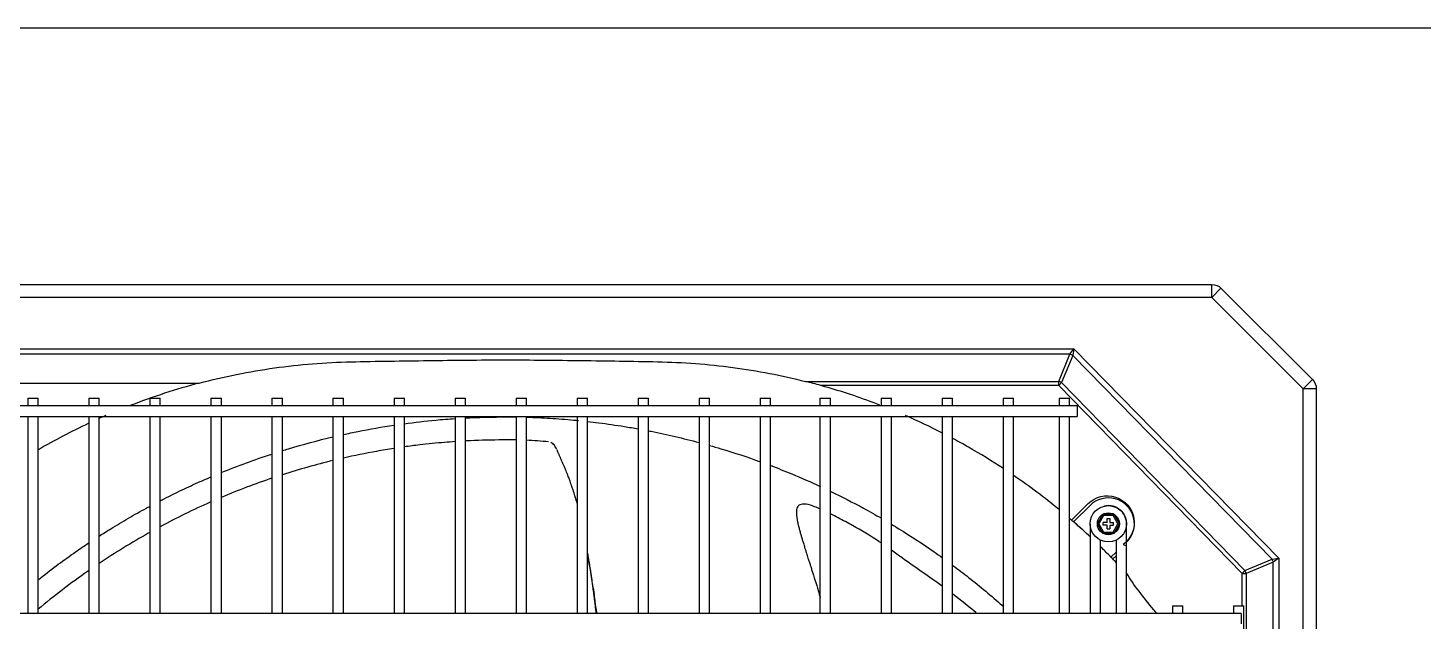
# Model space of a CAD drawing. Header units: millimetres. Extents: x 0 to 504600, y 0 to 118800.
# Drawn here: x 436318 to 436855, y 47970 to 48198 of the extents above; entities that cross this region are included whole.
import ezdxf

# ---------------------------------------------------------------- set-up
doc = ezdxf.new("R2010")
doc.units = ezdxf.units.MM
doc.header["$LTSCALE"] = 200
doc.layers.add('LG-AIRCON', color=240, linetype='Continuous')

# ---------------------------------------------------------------- blocks, each defined once
blk = doc.blocks.new('UXB+UXB')
at = {"layer": 'LG-AIRCON', "color": 0}
for p, q in [((-580.02, 760), (579.55, 760)), ((579.55, 755), (579.55, 760)), ((579.55, 755), (583.09, 758.54)), ((583.09, 758.54), (618.3, 723.32)), ((579.55, 755), (-580.02, 755)), ((614.77, 719.79), (579.55, 755)), ((-525.12, 735.21), (526.45, 735.21)), ((524.93, 733.09), (-523.59, 733.09)), ((520.59, 722.61), (524.93, 733.09)), ((526.03, 732.63), (521.69, 722.16)), ((524.93, 733.09), (526.45, 735.21)), ((526.45, 735.21), (526.03, 732.63)), ((602.79, 654.07), (526.03, 732.63)), ((526.45, 735.21), (605.36, 654.49)), ((105.92, 721.97), (189.63, 721.97)), ((423.12, 722.61), (520.59, 722.61)), ((520.59, 721.06), (428.96, 721.06)), ((520.59, 721.06), (520.59, 722.61)), ((520.59, 721.06), (521.69, 722.16)), ((591.21, 648.63), (520.59, 721.06)), ((521.69, 722.16), (592.31, 649.73)), ((614.77, 719.79), (618.3, 723.32)), ((123.65, 716.17), (127.65, 716.17)), ((123.65, 716.17), (123.65, 713.17)), ((127.65, 713.17), (127.65, 716.17)), ((147.15, 716.17), (147.15, 713.17)), ((147.15, 716.17), (151.15, 716.17)), ((151.15, 713.17), (151.15, 716.17)), ((170.64, 716.17), (170.64, 713.17)), ((170.64, 716.17), (174.64, 716.17)), ((174.64, 713.17), (174.64, 716.17)), ((194.14, 716.17), (194.14, 713.17)), ((194.14, 716.17), (198.14, 716.17)), ((198.14, 713.17), (198.14, 716.17)), ((217.63, 716.17), (221.63, 716.17)), ((217.63, 716.17), (217.63, 713.17)), ((221.63, 713.17), (221.63, 716.17)), ((241.13, 716.17), (245.13, 716.17)), ((241.13, 716.17), (241.13, 713.17)), ((245.13, 713.17), (245.13, 716.17)), ((264.63, 716.17), (268.63, 716.17)), ((264.63, 716.17), (264.63, 713.17)), ((268.63, 713.17), (268.63, 716.17)), ((288.12, 716.17), (288.12, 713.17)), ((288.12, 716.17), (292.12, 716.17)), ((292.12, 713.17), (292.12, 716.17)), ((311.62, 716.17), (311.62, 713.17)), ((311.62, 716.17), (315.62, 716.17)), ((315.62, 713.17), (315.62, 716.17)), ((335.12, 716.17), (339.12, 716.17)), ((335.12, 716.17), (335.12, 713.17)), ((339.12, 713.17), (339.12, 716.17)), ((358.61, 716.17), (358.61, 713.17)), ((358.61, 716.17), (362.61, 716.17)), ((362.61, 713.17), (362.61, 716.17)), ((382.11, 716.17), (386.11, 716.17)), ((382.11, 716.17), (382.11, 713.17)), ((386.11, 713.17), (386.11, 716.17)), ((405.61, 716.17), (405.61, 713.17)), ((405.61, 716.17), (409.6, 716.17)), ((409.6, 713.17), (409.6, 716.17)), ((428.67, 716.17), (432.67, 716.17)), ((428.67, 716.17), (428.67, 713.17)), ((432.67, 713.17), (432.67, 716.17)), ((452.17, 716.17), (452.17, 713.17)), ((452.17, 716.17), (456.17, 716.17)), ((456.17, 713.17), (456.17, 716.17)), ((475.66, 716.17), (479.66, 716.17)), ((475.66, 716.17), (475.66, 713.17)), ((479.66, 713.17), (479.66, 716.17)), ((499.16, 716.17), (503.16, 716.17)), ((499.16, 716.17), (499.16, 713.17)), ((503.16, 713.17), (503.16, 716.17)), ((520.73, 716.17), (524.73, 716.17)), ((520.73, 716.17), (520.73, 713.17)), ((524.73, 713.17), (524.73, 716.17)), ((614.77, 40.21), (614.77, 719.79)), ((619.77, 719.79), (614.77, 719.79)), ((619.77, 719.79), (619.77, 40.21)), ((527.73, 713.17), (-526.82, 713.17)), ((527.73, 713.17), (527.73, 711.17)), ((527.73, 711.17), (527.73, 709.17)), ((-526.82, 709.17), (527.73, 709.17)), ((123.65, 709.17), (123.65, 633.18)), ((127.65, 633.18), (127.65, 709.17)), ((147.15, 709.17), (147.15, 633.18)), ((151.15, 633.18), (151.15, 709.17)), ((170.64, 709.17), (170.64, 633.18)), ((174.64, 633.18), (174.64, 709.17)), ((194.14, 709.17), (194.14, 633.18)), ((198.14, 633.18), (198.14, 709.17)), ((217.63, 709.17), (217.63, 633.18)), ((221.63, 633.18), (221.63, 709.17)), ((241.13, 709.17), (241.13, 633.18)), ((245.13, 633.18), (245.13, 709.17)), ((264.63, 709.17), (264.63, 633.18)), ((268.63, 633.18), (268.63, 709.17)), ((288.12, 709.17), (288.12, 633.18)), ((292.12, 633.18), (292.12, 709.17)), ((311.62, 709.17), (311.62, 633.18)), ((315.62, 633.18), (315.62, 709.17)), ((335.12, 709.17), (335.12, 633.18)), ((339.12, 633.18), (339.12, 709.17)), ((358.61, 709.17), (358.61, 633.18)), ((362.61, 633.18), (362.61, 709.17)), ((382.11, 709.17), (382.11, 633.18)), ((386.11, 633.18), (386.11, 709.17)), ((405.61, 709.17), (405.61, 633.18)), ((409.6, 633.18), (409.6, 709.17)), ((428.67, 709.17), (428.67, 633.18)), ((432.67, 633.18), (432.67, 709.17)), ((452.17, 709.17), (452.17, 633.18)), ((456.17, 633.18), (456.17, 709.17)), ((475.66, 709.17), (475.66, 633.18)), ((479.66, 633.18), (479.66, 709.17)), ((499.16, 709.17), (499.16, 633.18)), ((503.16, 633.18), (503.16, 709.17)), ((520.73, 709.17), (520.73, 633.18)), ((524.73, 633.18), (524.73, 709.17)), ((339.18, 671.75), (339.12, 671.88)), ((339.18, 671.75), (339.12, 671.75)), ((525.57, 669.16), (531.95, 675.54)), ((532.65, 674.83), (526.33, 668.51)), ((532.73, 667.6), (532.73, 653.84)), ((535.47, 667.76), (537.6, 671.44)), ((535.47, 667.76), (536.05, 667.76)), ((537.6, 664.08), (535.47, 667.76)), ((537.89, 670.94), (536.05, 667.76)), ((536.05, 667.76), (537.89, 664.58)), ((537.6, 671.44), (537.89, 670.94)), ((537.6, 671.44), (541.85, 671.44)), ((539.22, 668.26), (537.72, 668.26)), ((537.72, 667.26), (537.72, 668.26)), ((539.22, 667.26), (537.72, 667.26)), ((541.56, 670.94), (537.89, 670.94)), ((539.22, 669.76), (540.22, 669.76)), ((539.22, 668.26), (539.22, 669.76)), ((539.22, 665.76), (539.22, 667.26)), ((540.22, 669.76), (540.22, 668.26)), ((540.22, 668.26), (541.72, 668.26)), ((540.22, 667.26), (540.22, 665.76)), ((540.22, 667.26), (541.72, 667.26)), ((541.56, 670.94), (541.85, 671.44)), ((543.4, 667.76), (541.56, 670.94)), ((541.56, 664.58), (543.4, 667.76)), ((541.72, 667.26), (541.72, 668.26)), ((541.85, 671.44), (543.97, 667.76)), ((543.97, 667.76), (541.85, 664.08)), ((543.4, 667.76), (543.97, 667.76)), ((546.72, 653.84), (546.72, 667.6)), ((536.73, 653.84), (536.73, 661.44)), ((537.6, 664.08), (537.89, 664.58)), ((541.85, 664.08), (537.6, 664.08)), ((537.89, 664.58), (541.56, 664.58)), ((539.22, 665.76), (540.22, 665.76)), ((541.56, 664.58), (541.85, 664.08)), ((542.72, 661.44), (542.72, 653.84)), ((532.73, 656.89), (532.73, 633.18)), ((536.73, 633.18), (536.73, 656.89)), ((540.72, 654.93), (542.72, 656.83)), ((545.48, 659.78), (546.72, 659.24)), ((542.72, 655.45), (541.42, 654.22)), ((542.72, 653.84), (542.72, 651.01)), ((542.72, 651.01), (542.72, 647.35)), ((546.72, 651.01), (546.72, 653.84)), ((546.72, 647.35), (546.72, 651.01)), ((546.72, 651.01), (546.72, 651.01)), ((592.31, 649.73), (602.79, 654.07)), ((603.24, 652.97), (592.77, 648.63)), ((602.79, 654.07), (605.36, 654.49)), ((605.36, 654.49), (603.24, 652.97)), ((603.24, 164.82), (603.24, 652.97)), ((605.36, 654.49), (605.36, 163.94)), ((542.72, 647.35), (542.72, 644.52)), ((546.72, 644.52), (546.72, 647.35)), ((546.72, 647.35), (546.72, 647.35)), ((591.21, 648.63), (592.31, 649.73)), ((591.21, 636.18), (591.21, 648.63)), ((591.21, 648.63), (592.77, 648.63)), ((592.77, 648.63), (592.77, 561.84)), ((542.72, 644.52), (542.72, 633.18)), ((546.72, 633.18), (546.72, 644.52)), ((564.41, 636.18), (564.41, 633.18)), ((564.41, 636.18), (568.41, 636.18)), ((568.41, 633.18), (568.41, 636.18)), ((587.91, 636.18), (591.91, 636.18)), ((587.91, 636.18), (587.91, 633.18)), ((591.91, 182.25), (591.91, 636.18)), ((590.91, 633.18), (-591.81, 633.18)), ((590.91, 633.18), (590.91, 631.18)), ((590.91, 631.18), (590.91, 629.18))]:
    blk.add_line(p, q, dxfattribs=at)
for radius in [7, 4.25, 4.25]:
    blk.add_circle((539.72, 667.76), radius, dxfattribs=at)
at = {"layer": 'LG-AIRCON', "color": 0, "extrusion": (0, 0, -1)}
for centre, radius, start, end in [((-579.55, 755), 5, 90, 135), ((-614.77, 719.79), 5, 135, 180), ((-539.27, 668.14), 10.41, 45.3072, 233.3862)]:
    blk.add_arc(centre, radius, start, end, dxfattribs=at)
at = {"layer": 'LG-AIRCON', "color": 0}
blk.add_arc((539.72, 667.76), 10, 313.4494, 135, dxfattribs=at)
for centre, major_axis in [((524.93, 731.53), (-2.03, 0.84)), ((520.59, 721.06), (-2.03, 0.84)), ((601.69, 652.97), (-0.84, 2.03)), ((591.21, 648.63), (-0.84, 2.03))]:
    blk.add_ellipse(centre, major_axis=major_axis, ratio=0.678598, start_param=4.438375, end_param=4.986403, dxfattribs=at)
for points, knots in [([(189.63, 721.97), (199.19, 724.49), (208.84, 726.44), (223.45, 728.5), (228.34, 729.04), (238.16, 729.84), (243.1, 730.07), (253.01, 730.32), (257.97, 730.38), (267.9, 730.54), (272.86, 730.61), (287.75, 730.81), (297.68, 730.9), (307.62, 730.97)], [0, 0, 0, 0, 0.25, 0.25, 0.375, 0.375, 0.5, 0.5, 0.625, 0.625, 0.75, 0.75, 1, 1, 1, 1]), ([(307.62, 730.97), (317.37, 730.9), (327.12, 730.81), (346.62, 730.56), (356.37, 730.43), (370.98, 730.1), (375.86, 729.91), (385.55, 729.18), (390.35, 728.67), (404.61, 726.75), (413.95, 724.93), (423.12, 722.61)], [0, 0, 0, 0, 0.25, 0.25, 0.5, 0.5, 0.625, 0.625, 0.75, 0.75, 1, 1, 1, 1]), ([(245.08, 702.17), (246.96, 702.58), (253.43, 703.94), (259.94, 705.08), (264.58, 705.77)], [0, 0, 0, 0, 0.290991, 1, 1, 1, 1]), ([(268.58, 706.34), (272.61, 706.89), (279.11, 707.63), (285.64, 708.16), (288.1, 708.32)], [0, 0, 0, 0, 0.622175, 1, 1, 1, 1]), ([(292.1, 708.56), (292.89, 708.6), (297.96, 708.84), (303.03, 708.9), (307.32, 708.96)], [0, 0, 0, 0, 0.15493, 1, 1, 1, 1]), ([(315.63, 708.84), (315.7, 708.84), (318.72, 708.75), (324.82, 708.47), (331.43, 707.97), (335.09, 707.62), (335.67, 707.56)], [0, 0, 0, 0, 0.009862, 0.452008, 0.912782, 1, 1, 1, 1]), ([(339.13, 707.2), (340.59, 707.04), (345.35, 706.47), (351.86, 705.54), (356.9, 704.67), (358.65, 704.36)], [0, 0, 0, 0, 0.222526, 0.729479, 1, 1, 1, 1]), ([(221.61, 695.94), (222.39, 696.18), (228.82, 698.15), (235.31, 699.89), (241.06, 701.25)], [0, 0, 0, 0, 0.122391, 1, 1, 1, 1]), ([(288.11, 699.42), (286.77, 699.33), (282.24, 698.98), (275.74, 698.33), (270.59, 697.67), (268.62, 697.4)], [0, 0, 0, 0, 0.205527, 0.696848, 1, 1, 1, 1]), ([(311.61, 700.06), (309.9, 700.09), (304.03, 700.09), (297.55, 699.95), (292.77, 699.7), (292.12, 699.67)], [0, 0, 0, 0, 0.25942, 0.898801, 1, 1, 1, 1]), ([(327.3, 696.45), (327.13, 696.77), (326.76, 697.41), (326.36, 698.16), (325.81, 698.65), (325.3, 698.98), (325.02, 699.12)], [0, 0, 0, 0, 0.181976, 0.413188, 0.708779, 1, 1, 1, 1]), ([(362.62, 703.61), (362.95, 703.55), (369.52, 702.25), (376.04, 700.73), (382.19, 699.08)], [0, 0, 0, 0, 0.049766, 1, 1, 1, 1]), ([(499.34, 689.01), (494.93, 691.91), (490.44, 694.67), (483.88, 698.42), (481.87, 699.53), (479.86, 700.61)], [0, 0, 0, 0, 0.696314, 0.696314, 1, 1, 1, 1]), ([(264.62, 696.81), (262.38, 696.46), (255.89, 695.38), (249.39, 694.06), (245.13, 693.09)], [0, 0, 0, 0, 0.345093, 1, 1, 1, 1]), ([(335.11, 675.7), (335.02, 676.04), (334.83, 676.74), (334.55, 677.69), (334.27, 678.64), (333.97, 679.62), (333.66, 680.58), (333.38, 681.42), (333.11, 682.24), (332.78, 683.17), (332.45, 684.09), (332.16, 684.88), (331.86, 685.66), (331.56, 686.42), (331.22, 687.29), (330.92, 688.03), (330.62, 688.75), (330.37, 689.36), (330.11, 689.97), (329.82, 690.64), (329.54, 691.31), (329.26, 691.96), (329.03, 692.48), (328.79, 693.03), (328.59, 693.49), (328.36, 694.03), (328.18, 694.44), (327.98, 694.91), (327.79, 695.32), (327.64, 695.67), (327.48, 696.05), (327.41, 696.2), (327.39, 696.25)], [0, 0, 0, 0, 0.039009, 0.083366, 0.112937, 0.157294, 0.201651, 0.231222, 0.260794, 0.305151, 0.349508, 0.379079, 0.40865, 0.453007, 0.482579, 0.526936, 0.556507, 0.586078, 0.61565, 0.645221, 0.689578, 0.71915, 0.748721, 0.778292, 0.807864, 0.837435, 0.867006, 0.896578, 0.926149, 0.95572, 0.985292, 1, 1, 1, 1]), ([(386.17, 697.98), (387.62, 697.57), (394.2, 695.64), (400.7, 693.49), (405.72, 691.67)], [0, 0, 0, 0, 0.22069, 1, 1, 1, 1]), ([(409.71, 690.19), (412.43, 689.16), (418.85, 686.61), (425.18, 683.83), (428.81, 682.15)], [0, 0, 0, 0, 0.42049, 1, 1, 1, 1]), ([(174.57, 676.62), (175.09, 676.89), (177.9, 678.33), (183, 680.85), (189, 683.62), (192.7, 685.23), (194.09, 685.82)], [0, 0, 0, 0, 0.082272, 0.438667, 0.790874, 1, 1, 1, 1]), ([(432.82, 680.25), (437.06, 678.2), (443.62, 674.84), (450.04, 671.23), (452.33, 669.9)], [0, 0, 0, 0, 0.640117, 1, 1, 1, 1]), ([(151.04, 663), (152.54, 663.96), (156.3, 666.33), (162.36, 669.96), (167.41, 672.8), (170.17, 674.3), (170.63, 674.54)], [0, 0, 0, 0, 0.235493, 0.585637, 0.931817, 1, 1, 1, 1]), ([(194.14, 676.2), (194.02, 676.15), (187.49, 673.26), (180.97, 670.07), (174.61, 666.65)], [0, 0, 0, 0, 0.017477, 1, 1, 1, 1]), ([(419.8, 673.75), (419.75, 673.6), (419.69, 673.35), (419.64, 673.05), (419.59, 672.59), (419.58, 672.23), (419.59, 671.79), (419.62, 671.27), (419.66, 670.82), (419.74, 670.22), (419.82, 669.7), (419.93, 669.07), (420.05, 668.47), (420.21, 667.7), (420.4, 666.91), (420.6, 666.1), (420.79, 665.38), (420.99, 664.64), (421.24, 663.76), (421.5, 662.85), (421.81, 661.78), (422.1, 660.83), (422.39, 659.86), (422.7, 658.87), (423.06, 657.72), (423.43, 656.54), (423.76, 655.49), (424.1, 654.43), (424.49, 653.21), (424.89, 651.94), (425.28, 650.71), (425.68, 649.43), (426.09, 648.13), (426.51, 646.81), (426.92, 645.47), (427.34, 644.1), (427.76, 642.73), (428.18, 641.34), (428.53, 640.16), (428.72, 639.5), (428.77, 639.36)], [0, 0, 0, 0, 0.033229, 0.055763, 0.078298, 0.100832, 0.123366, 0.145901, 0.168435, 0.19097, 0.213504, 0.236039, 0.258573, 0.281107, 0.314909, 0.337443, 0.359978, 0.382512, 0.405047, 0.438848, 0.461383, 0.495184, 0.517719, 0.540253, 0.574055, 0.607857, 0.630391, 0.652925, 0.686727, 0.720529, 0.743063, 0.776865, 0.810667, 0.833201, 0.867003, 0.900804, 0.923339, 0.95714, 0.990942, 1, 1, 1, 1]), ([(428.69, 673.47), (428.01, 673.78), (426.27, 674.54), (423.97, 675.29), (421.95, 675.38), (421.03, 675.14), (420.46, 674.78), (420.02, 674.33), (419.83, 673.93), (419.76, 673.62)], [0, 0, 0, 0, 0.219395, 0.55496, 0.6933, 0.812497, 0.863417, 0.908725, 1, 1, 1, 1]), ([(546.72, 667.77), (546.72, 668.38), (546.57, 669.51), (545.81, 671.45), (544.39, 673.17), (542.51, 674.27), (540.68, 674.78), (539.08, 674.78), (538.08, 674.49), (537.71, 674.34)], [0, 0, 0, 0, 0.137261, 0.262101, 0.473405, 0.635419, 0.754104, 0.906211, 1, 1, 1, 1]), ([(452.19, 660.39), (451.89, 660.59), (448.34, 663), (442.87, 666.27), (436.55, 669.59), (433.7, 671.04), (432.7, 671.54)], [0, 0, 0, 0, 0.048306, 0.574929, 0.852045, 1, 1, 1, 1]), ([(456.34, 667.52), (457.26, 666.97), (462.79, 663.6), (469.3, 659.32), (474.78, 655.43), (475.85, 654.66)], [0, 0, 0, 0, 0.137607, 0.830509, 1, 1, 1, 1]), ([(532.74, 662.72), (531.77, 663.62), (529.61, 665.62), (527.4, 667.57), (526.18, 668.64)], [0, 0, 0, 0, 0.44696, 1, 1, 1, 1]), ([(532.73, 662.72), (531.77, 663.62), (529.65, 665.57), (527.5, 667.48), (526.33, 668.51)], [0, 0, 0, 0, 0.457218, 1, 1, 1, 1]), ([(170.64, 664.47), (170.42, 664.35), (163.84, 660.66), (157.31, 656.65), (151.09, 652.47)], [0, 0, 0, 0, 0.033617, 1, 1, 1, 1]), ([(127.54, 646.14), (127.94, 646.46), (130.51, 648.5), (135.3, 652.16), (141.46, 656.59), (145.43, 659.3), (147.14, 660.44)], [0, 0, 0, 0, 0.062992, 0.40604, 0.74536, 1, 1, 1, 1]), ([(342.54, 633.18), (342.51, 633.48), (342.4, 634.39), (342.25, 635.59), (342.07, 637.11), (341.9, 638.48), (341.7, 640), (341.52, 641.37), (341.34, 642.72), (341.14, 644.2), (340.95, 645.51), (340.74, 646.97), (340.57, 648.13), (340.35, 649.58), (340.15, 650.87), (339.93, 652.31), (339.72, 653.6), (339.5, 654.89), (339.3, 656.09), (339.17, 656.85), (339.11, 657.18)], [0, 0, 0, 0, 0.03653, 0.110211, 0.147051, 0.220732, 0.275993, 0.331254, 0.386515, 0.441776, 0.515457, 0.552298, 0.625979, 0.66282, 0.736501, 0.791762, 0.847023, 0.902283, 0.957544, 1, 1, 1, 1]), ([(342.8, 633.17), (342.78, 633.36), (342.57, 634.96), (342.17, 636.99), (341.9, 639.62), (341.57, 642.12), (341.11, 644.76), (340.76, 646.99), (340.5, 648.84), (340.24, 650.52), (339.76, 652.54), (339.42, 654.66), (339.2, 656.12), (339.12, 656.64), (339.12, 656.67)], [0, 0, 0, 0, 0.022704, 0.188294, 0.255944, 0.328946, 0.48653, 0.631631, 0.688105, 0.734898, 0.828723, 0.938324, 0.99671, 1, 1, 1, 1]), ([(475.74, 643.72), (470.68, 647.38), (464.07, 651.81), (457.56, 656.57), (456.2, 657.55)], [0, 0, 0, 0, 0.792341, 1, 1, 1, 1]), ([(539.72, 655.94), (539.18, 656.49), (538.2, 657.47), (537.21, 658.45), (536.76, 658.88)], [0, 0, 0, 0, 0.55329, 1, 1, 1, 1]), ([(539.72, 655.94), (539.18, 656.49), (538.2, 657.47), (537.21, 658.45), (536.76, 658.88)], [0, 0, 0, 0, 0.553412, 1, 1, 1, 1]), ([(479.87, 651.72), (481.9, 650.2), (488.4, 645.23), (494.86, 639.86), (499.22, 635.95), (499.39, 635.8)], [0, 0, 0, 0, 0.302202, 0.97371, 1, 1, 1, 1]), ([(147.14, 649.76), (146.98, 649.65), (140.34, 645.01), (133.8, 640.02), (127.57, 634.81)], [0, 0, 0, 0, 0.02383, 1, 1, 1, 1]), ([(558.2, 633.32), (557.86, 633.77), (557.51, 634.21), (553.36, 639.51), (549.33, 644.17), (546.88, 648.65)], [0, 0, 0, 0, 0.083758, 0.083758, 1, 1, 1, 1])]:
    blk.add_open_spline(points, degree=3, knots=knots, dxfattribs=at)
for points in [[(189.63, 721.97), (180.65, 719.6), (171.88, 716.75), (163.29, 713.42)], [(428.96, 721.06), (427, 721.6), (425.04, 722.13), (423.12, 722.61)], [(441.66, 717.15), (437.46, 718.56), (433.23, 719.87), (428.96, 721.06)], [(451.66, 713.54), (448.36, 714.81), (445.03, 716.01), (441.66, 717.15)], [(153.63, 709.45), (152.74, 709.06), (151.86, 708.67), (150.97, 708.28)], [(475.82, 702.73), (471.14, 705.13), (466.39, 707.38), (461.57, 709.47)], [(146.92, 706.41), (140.35, 703.32), (133.9, 699.93), (127.6, 696.26)], [(307.32, 708.96), (308.76, 708.95), (310.19, 708.93), (311.62, 708.91)], [(324.16, 699.34), (321.29, 699.62), (318.44, 699.83), (315.62, 699.95)], [(198.11, 687.5), (204.51, 690.11), (210.99, 692.5), (217.56, 694.65)], [(241.13, 692.15), (234.64, 690.57), (228.14, 688.75), (221.64, 686.66)], [(217.63, 685.34), (211.13, 683.14), (204.62, 680.67), (198.13, 677.93)], [(520.74, 673.24), (515.16, 677.83), (509.37, 682.18), (503.41, 686.27)], [(525.57, 669.17), (525.3, 669.41), (525.02, 669.65), (524.74, 669.89)], [(526.33, 668.51), (526.08, 668.73), (525.82, 668.95), (525.57, 669.16)], [(540.72, 654.93), (540.39, 655.27), (540.06, 655.61), (539.72, 655.94)], [(540.86, 654.79), (540.7, 654.95), (540.54, 655.12), (540.37, 655.28)], [(541.42, 654.22), (541.18, 654.46), (540.95, 654.69), (540.72, 654.93)], [(542.09, 653.52), (541.87, 653.75), (541.64, 653.99), (541.42, 654.22)], [(542.75, 652.87), (542.53, 653.08), (542.31, 653.3), (542.09, 653.52)], [(488.84, 633.39), (485.92, 635.89), (482.93, 638.32), (479.85, 640.67)]]:
    blk.add_open_spline(points, degree=3, dxfattribs=at)

msp = doc.modelspace()

# ---------------------------------------------------------------- linework, layer by layer
at = {"layer": 'LG-AIRCON', "color": 8}
msp.add_lwpolyline([(434234.22, 48198.42), (436914.22, 48198.42), (436914.22, 47238.42), (434234.22, 47238.42)], close=True, dxfattribs=at)

# ---------------------------------------------------------------- block references
at = {"layer": 'LG-AIRCON', "color": 50}
msp.add_blockref('UXB+UXB', (436194.45, 47339.54), dxfattribs=at)

doc.saveas('drawing.dxf')
